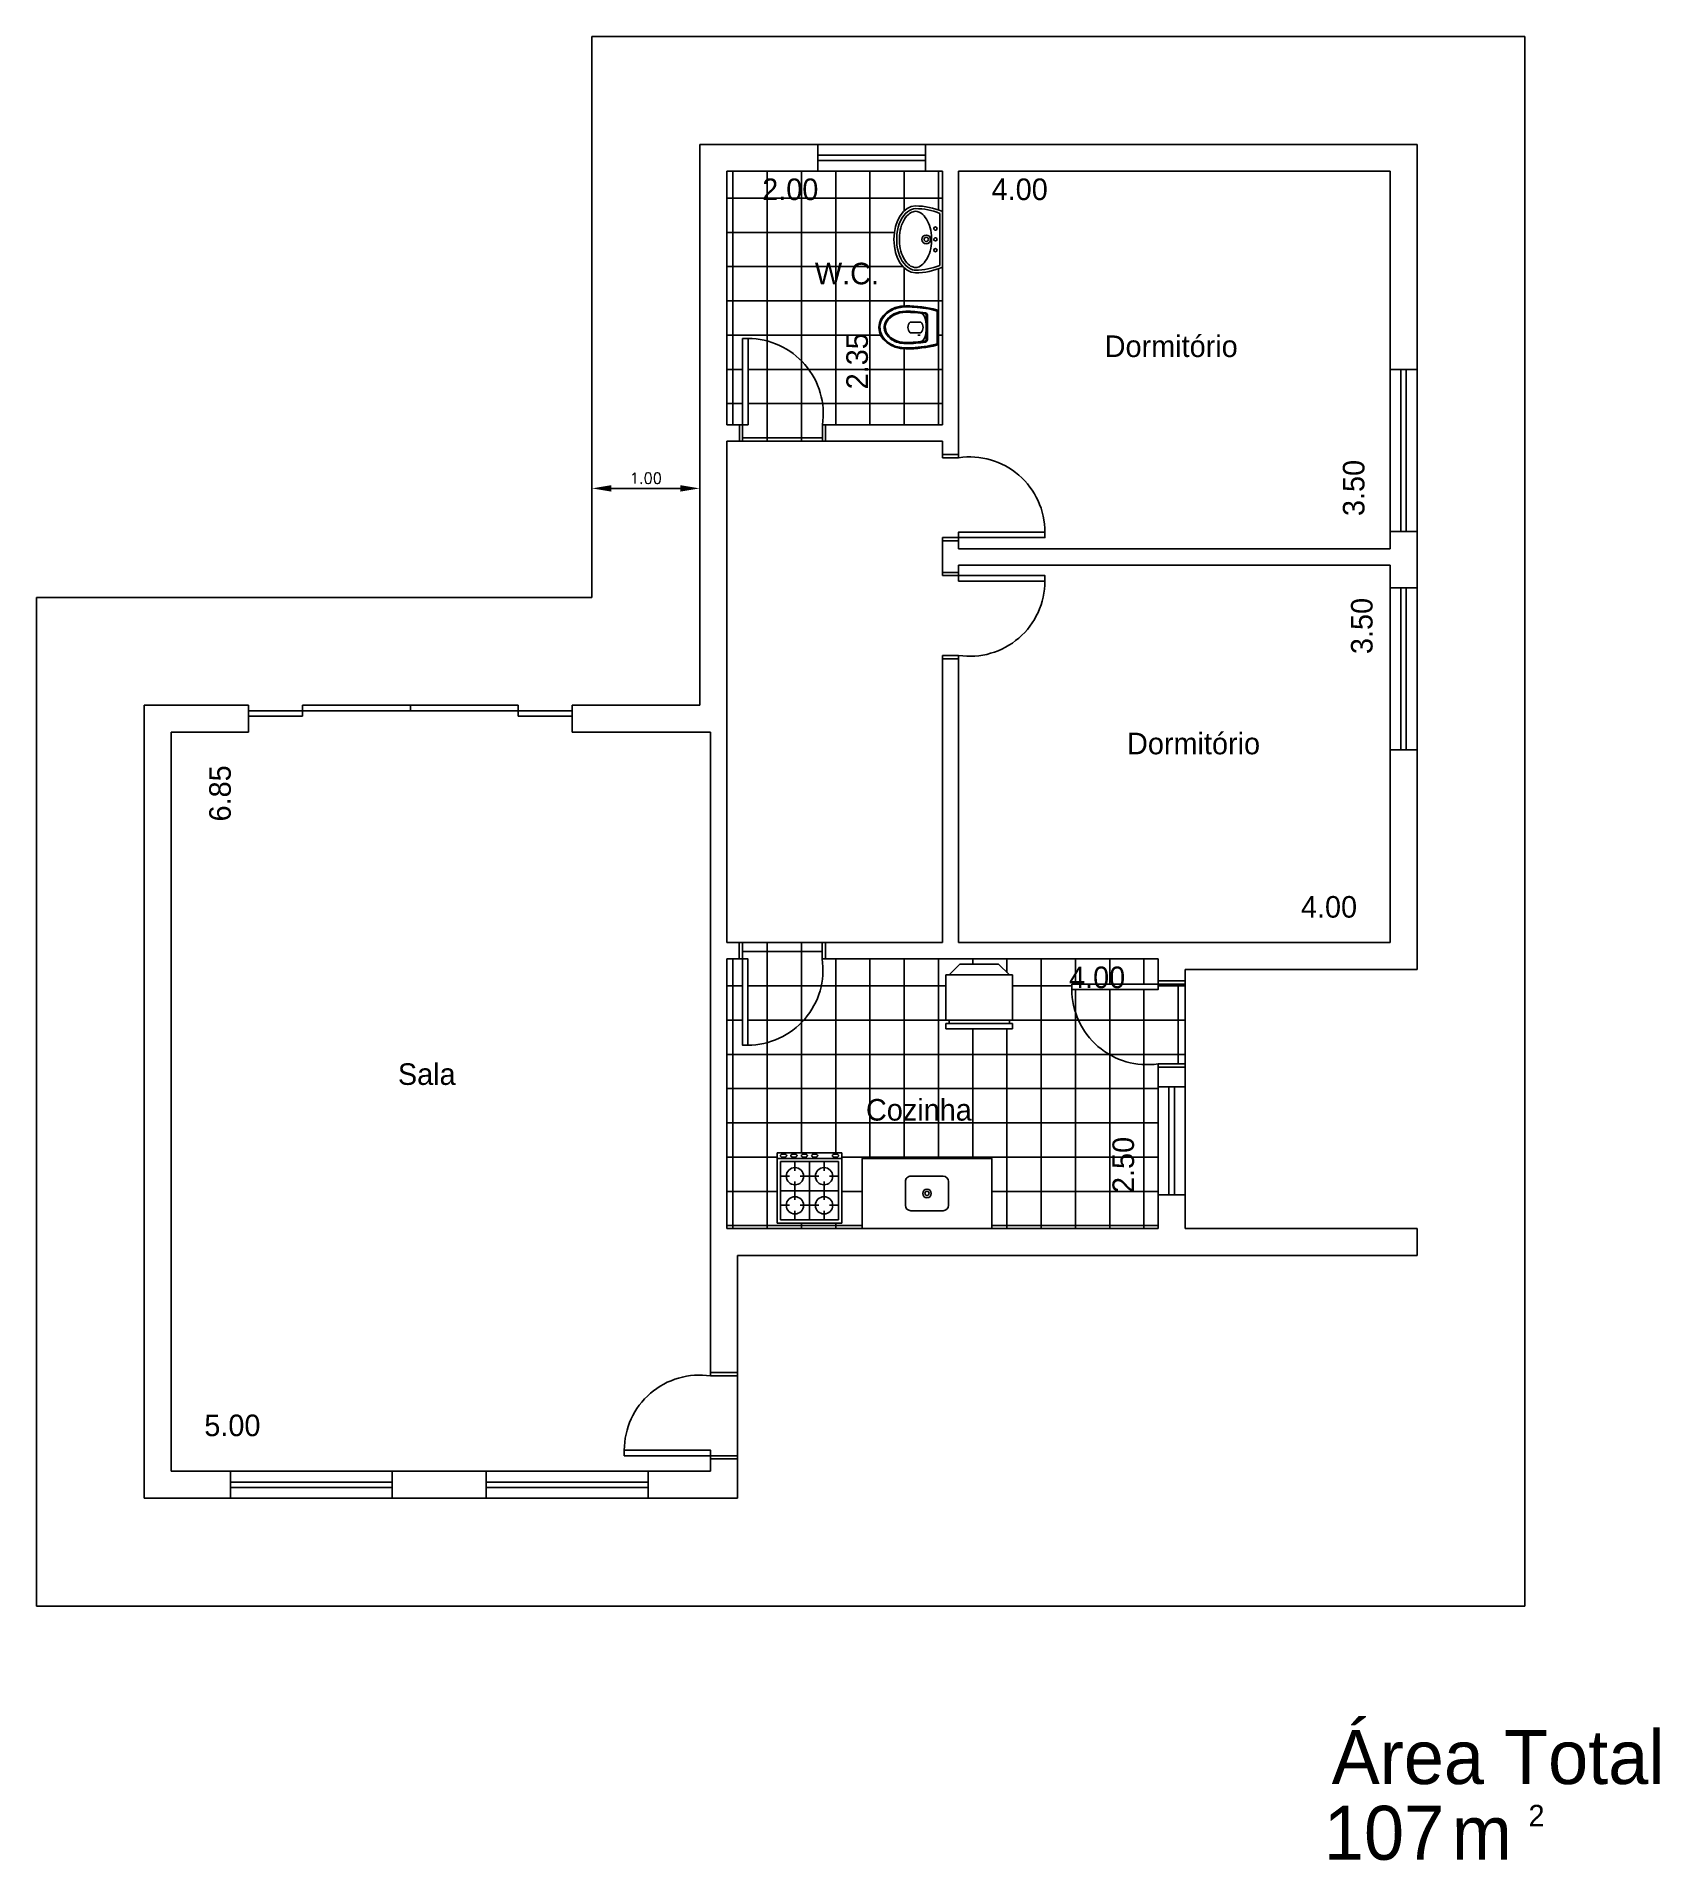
# Model space of a CAD drawing. Extents: x 0 to 15, y -2.4 to 14.6.
import ezdxf

# ---------------------------------------------------------------- set-up
doc = ezdxf.new("R2010")
doc.units = 0
doc.layers.get('0').update_dxf_attribs({"linetype": 'CONTINUOUS'})
doc.layers.get('DEFPOINTS').update_dxf_attribs({"linetype": 'CONTINUOUS'})
for name, color, linetype in [('ARQ3', 3, 'CONTINUOUS'), ('BLOCO', 7, 'CONTINUOUS'), ('BLOCOS', 7, 'CONTINUOUS'), ('HACHURA', 1, 'CONTINUOUS'), ('PAREDE', 5, 'CONTINUOUS')]:
    doc.layers.add(name, color=color, linetype=linetype)
doc.styles.add('PADRÃO', font='', dxfattribs={"height": 0.2})
doc.styles.add('SIMPLEX', font='simplex.shx', dxfattribs={"height": 0.1})
doc.styles.get('PADRÃO').set_extended_font_data('AvantGarde Bk BT')
doc.dimstyles.new('ARQ_COTAS', dxfattribs={"dimtxt": 0.1, "dimasz": 0.18, "dimexe": 0.06, "dimexo": 0.0625, "dimgap": 0.045, "dimtad": 1, "dimzin": 0, "dimdsep": 46, "dimtxsty": 'SIMPLEX', "dimcen": 0.09, "dimadec": 0, "dimazin": 0, "dimtfac": 1, "dimtmove": 2, "dimatfit": 3, "dimfxl": 1, "dimtolj": 1, "dimtzin": 0, "dimarcsym": 0})
doc.dimstyles.new('PADRÃOS', dxfattribs={"dimtxt": 0.15, "dimasz": 0.1, "dimexe": 1.25, "dimexo": 0.625, "dimgap": 0.1, "dimtad": 0, "dimjust": 1, "dimzin": 1, "dimdsep": 46, "dimtxsty": 'PADRÃO', "dimcen": 2.5, "dimse1": 1, "dimse2": 1, "dimsd1": 1, "dimsd2": 1, "dimclrt": 1, "dimadec": 0, "dimazin": 0, "dimtfac": 1, "dimtdec": 4, "dimtmove": 0, "dimatfit": 3, "dimfxl": 1, "dimtolj": 1, "dimtzin": 0, "dimarcsym": 0})
pattern_1 = [(0, (-138.004860457321, -142.2063936830558), (0, 0.3175), []), (90, (-138.004860457321, -142.2063936830558), (-0.3175, 1.944062586693024e-17), [])]

# ---------------------------------------------------------------- blocks, each defined once
blk = doc.blocks.new('J1')
at = {"layer": 'BLOCO'}
for p, q in [((0, 0.25), (0, 0)), ((1, 0.25), (0, 0.25)), ((1, 0), (1, 0.25)), ((1, 0.1500000000000057), (0, 0.1500000000000057)), ((0, 0.09999999999999432), (1, 0.09999999999999432)), ((0, 0), (1, 0))]:
    blk.add_line(p, q, dxfattribs=at)
blk = doc.blocks.new('J15')
at = {"layer": 'BLOCO'}
for p, q in [((1.5, 0.25), (0, 0.25)), ((0, 0.25), (0, 0)), ((1.5, 0), (1.5, 0.25)), ((1.5, 0.1500000000000057), (0, 0.1500000000000057)), ((0, 0.09999999999999432), (1.5, 0.09999999999999432)), ((0, 0), (1.5, 0))]:
    blk.add_line(p, q, dxfattribs=at)
blk = doc.blocks.new('P80E15')
at = {"layer": 'BLOCO', "ltscale": 0.015}
for p, q in [((0.03000000000000114, 0.1500000000000057), (0, 0.1500000000000057)), ((0, 0.1500000000000057), (0, 0)), ((0.03000000000000114, 2.842170943040401e-14), (0, 0)), ((0.03000000000000114, 0.1500000000000057), (0.03000000000000114, 0)), ((0.8000000000000114, 0.1500000000000341), (0.7700000000000102, 0.1500000000000341)), ((0.7700000000000102, 0.1500000000000057), (0.7700000000000102, 0)), ((0.8000000000000114, 2.842170943040401e-14), (0.7700000000000102, 5.684341886080801e-14)), ((0.8000000000000114, 0.1500000000000057), (0.8000000000000114, 0))]:
    blk.add_line(p, q, dxfattribs=at)
at = {"layer": 'BLOCO'}
blk.add_lwpolyline([(0.03000000000000114, 0.1500000000000057), (0.0800000000000125, 0.1500000000000057), (0.0800000000000125, 0.950000000000017), (0.03000000000000114, 0.950000000000017)], close=True, dxfattribs=at)
at = {"layer": 'BLOCO', "ltscale": 0.015}
blk.add_arc((0.0800000000000125, 0.2524375000000134), 0.6975625000000036, 351.555539587714, 90.00000000000041, dxfattribs=at)
blk = doc.blocks.new('P80D15')
at = {"layer": 'BLOCO', "ltscale": 0.015}
for p, q in [((0, 0.1500000000000057), (0, 0)), ((0, 0.1500000000000341), (0.03000000000000114, 0.1500000000000341)), ((0, 2.842170943040401e-14), (0.03000000000000114, 0)), ((0.03000000000000114, 0.1500000000000057), (0.03000000000000114, 0)), ((0.7700000000000102, 0.1500000000000057), (0.7700000000000102, 0)), ((0.7700000000000102, 0.1500000000000057), (0.8000000000000114, 0.1500000000000057)), ((0.7699999999999818, 0), (0.8000000000000114, 0)), ((0.8000000000000114, 0.1500000000000057), (0.8000000000000114, 0))]:
    blk.add_line(p, q, dxfattribs=at)
at = {"layer": 'BLOCO'}
blk.add_lwpolyline([(0.7700000000000102, 0.1500000000000057), (0.7199999999999989, 0.1500000000000057), (0.7199999999999989, 0.950000000000017), (0.7700000000000102, 0.950000000000017)], close=True, dxfattribs=at)
at = {"layer": 'BLOCO', "ltscale": 0.015}
blk.add_arc((0.7199999999999989, 0.2524375000000134), 0.6975625000000036, 89.99999999999959, 188.444460412286, dxfattribs=at)
blk = doc.blocks.new('P80D25')
at = {"layer": 'BLOCO', "ltscale": 0.015}
for p, q in [((0, 0.2499999999999716), (0, 0)), ((0, 0.25), (0.03000000000000114, 0.25)), ((0.03000000000000114, 0.2499999999999716), (0.03000000000000114, 0)), ((0.7700000000000102, 0.2499999999999716), (0.7700000000000102, -2.842170943040401e-14)), ((0.7700000000000102, 0.2499999999999716), (0.8000000000000114, 0.2499999999999716)), ((0.8000000000000114, 0.2499999999999716), (0.8000000000000114, -2.842170943040401e-14)), ((0, 0), (0.8000000000000114, -2.842170943040401e-14))]:
    blk.add_line(p, q, dxfattribs=at)
at = {"layer": 'BLOCO'}
blk.add_lwpolyline([(0.7700000000000102, 0.2499999999999716), (0.7199999999999989, 0.2499999999999716), (0.7199999999999989, 1.049999999999983), (0.7700000000000102, 1.049999999999983)], close=True, dxfattribs=at)
at = {"layer": 'BLOCO', "ltscale": 0.015}
blk.add_arc((0.7199999999999989, 0.3524374999999793), 0.6975625000000036, 89.99999999999959, 188.444460412286, dxfattribs=at)
blk = doc.blocks.new('P80E25')
at = {"layer": 'BLOCO', "ltscale": 0.015}
for p, q in [((0.03000000000000114, 0.25), (0, 0.25)), ((0, 0.25), (0, 0)), ((0.03000000000000114, 0.25), (0.03000000000000114, 0)), ((0.8000000000000114, 0.2500000000000284), (0.7700000000000102, 0.2500000000000284)), ((0.7700000000000102, 0.25), (0.7700000000000102, 2.842170943040401e-14)), ((0.8000000000000114, 0.25), (0.8000000000000114, 2.842170943040401e-14)), ((0.8000000000000114, 2.842170943040401e-14), (0, 0))]:
    blk.add_line(p, q, dxfattribs=at)
at = {"layer": 'BLOCO'}
blk.add_lwpolyline([(0.03000000000000114, 0.25), (0.0800000000000125, 0.25), (0.0800000000000125, 1.050000000000011), (0.03000000000000114, 1.050000000000011)], close=True, dxfattribs=at)
at = {"layer": 'BLOCO', "ltscale": 0.015}
blk.add_arc((0.0800000000000125, 0.3524375000000077), 0.6975625000000036, 351.555539587714, 90.00000000000041, dxfattribs=at)
blk = doc.blocks.new('COZINHA')
at = {"layer": 'HACHURA', "ltscale": 0.015, "style": 'PADRÃO'}
blk.add_text('Cozinha', height=0.2, dxfattribs=at).set_placement((-0.6582467478390299, -0.06847717339962855))
blk = doc.blocks.new('DORMI')
at = {"layer": 'HACHURA', "ltscale": 0.015, "style": 'PADRÃO'}
blk.add_text('Dormitório', height=0.2, dxfattribs=at).set_placement((-0.5164404245072092, -0.06614472024716633))
blk = doc.blocks.new('WC')
at = {"layer": 'HACHURA', "ltscale": 0.015, "style": 'PADRÃO'}
blk.add_text('W.C.', height=0.2, dxfattribs=at).set_placement((-0.137135439593294, -0.09586776615662984))
blk = doc.blocks.new('SALA')
at = {"layer": 'HACHURA', "ltscale": 0.015, "style": 'PADRÃO'}
blk.add_text('Sala', height=0.2, dxfattribs=at).set_placement((-0.2331277903099362, -0.02739059275700129))
blk = doc.blocks.new('*D10')
at = {"layer": 'DEFPOINTS', "color": 0, "linetype": 'ByBlock', "ltscale": 0.015}
for p in [(144.404860457321, 155.5063936830558), (146.404860457321, 155.5063936830558), (146.404860457321, 155.338554526296)]:
    blk.add_point(p, dxfattribs=at)
at = {"color": 1, "linetype": 'ByBlock', "ltscale": 0.015, "insert": (144.9939401276507, 155.338554526296), "char_height": 0.2, "attachment_point": 5, "style": 'PADRÃO'}
blk.add_mtext('\\A1;2.00', dxfattribs=at)
blk = doc.blocks.new('*D11')
at = {"layer": 'DEFPOINTS', "color": 0, "linetype": 'ByBlock', "ltscale": 0.015}
for p in [(145.6148011437003, 155.5063936830558), (146.404860457321, 155.5063936830558), (146.404860457321, 153.1563936830558)]:
    blk.add_point(p, dxfattribs=at)
at = {"color": 1, "linetype": 'ByBlock', "ltscale": 0.015, "insert": (145.6148011437003, 153.7456107160229), "char_height": 0.2, "attachment_point": 5, "rotation": 90, "style": 'PADRÃO'}
blk.add_mtext('\\A1;2.35', dxfattribs=at)
blk = doc.blocks.new('*D12')
at = {"layer": 'DEFPOINTS', "color": 0, "linetype": 'ByBlock', "ltscale": 0.015}
for p in [(146.554860457321, 155.5063936830558), (150.5548604573211, 155.5063936830558), (150.5548604573211, 155.338554526296)]:
    blk.add_point(p, dxfattribs=at)
at = {"color": 1, "linetype": 'ByBlock', "ltscale": 0.015, "insert": (147.1210005672111, 155.338554526296), "char_height": 0.2, "attachment_point": 5, "style": 'PADRÃO'}
blk.add_mtext('\\A1;4.00', dxfattribs=at)
blk = doc.blocks.new('*D13')
at = {"layer": 'DEFPOINTS', "color": 0, "linetype": 'ByBlock', "ltscale": 0.015}
for p in [(150.2187862968301, 155.5063936830558), (150.554860457321, 155.5063936830558), (150.554860457321, 152.0063936830558)]:
    blk.add_point(p, dxfattribs=at)
at = {"color": 1, "linetype": 'ByBlock', "ltscale": 0.015, "insert": (150.2187862968301, 152.5710914852536), "char_height": 0.2, "attachment_point": 5, "rotation": 90, "style": 'PADRÃO'}
blk.add_mtext('\\A1;3.50', dxfattribs=at)
blk = doc.blocks.new('*D14')
at = {"layer": 'DEFPOINTS', "color": 0, "linetype": 'ByBlock', "ltscale": 0.015}
for p in [(146.554860457321, 148.6866048960356), (146.554860457321, 148.3563936830558), (150.554860457321, 148.3563936830558)]:
    blk.add_point(p, dxfattribs=at)
at = {"color": 1, "linetype": 'ByBlock', "ltscale": 0.015, "insert": (149.9887203474309, 148.6866048960356), "char_height": 0.2, "attachment_point": 5, "style": 'PADRÃO'}
blk.add_mtext('\\A1;4.00', dxfattribs=at)
blk = doc.blocks.new('*D15')
at = {"layer": 'DEFPOINTS', "color": 0, "linetype": 'ByBlock', "ltscale": 0.015}
for p in [(150.554860457321, 151.8563936830558), (150.2940144226884, 148.3563936830558), (150.554860457321, 148.3563936830558)]:
    blk.add_point(p, dxfattribs=at)
at = {"color": 1, "linetype": 'ByBlock', "ltscale": 0.015, "insert": (150.2940144226884, 151.291695880858), "char_height": 0.2, "attachment_point": 5, "rotation": 90, "style": 'PADRÃO'}
blk.add_mtext('\\A1;3.50', dxfattribs=at)
blk = doc.blocks.new('*D16')
at = {"layer": 'DEFPOINTS', "color": 0, "linetype": 'ByBlock', "ltscale": 0.015}
for p in [(144.404860457321, 148.2063936830558), (148.404860457321, 148.2063936830558), (144.404860457321, 148.0331100242055)]:
    blk.add_point(p, dxfattribs=at)
at = {"color": 1, "linetype": 'ByBlock', "ltscale": 0.015, "insert": (147.8387203474309, 148.0331100242055), "char_height": 0.2, "attachment_point": 5, "style": 'PADRÃO'}
blk.add_mtext('\\A1;4.00', dxfattribs=at)
blk = doc.blocks.new('*D17')
at = {"layer": 'DEFPOINTS', "color": 0, "linetype": 'ByBlock', "ltscale": 0.015}
for p in [(148.0822970076729, 148.2063936830558), (148.404860457321, 148.2063936830558), (148.404860457321, 145.7063936830558)]:
    blk.add_point(p, dxfattribs=at)
at = {"color": 1, "linetype": 'ByBlock', "ltscale": 0.015, "insert": (148.0822970076729, 146.2954733533855), "char_height": 0.2, "attachment_point": 5, "rotation": 90, "style": 'PADRÃO'}
blk.add_mtext('\\A1;2.50', dxfattribs=at)
blk = doc.blocks.new('*D18')
at = {"layer": 'DEFPOINTS', "color": 0, "linetype": 'ByBlock', "ltscale": 0.015}
for p in [(144.254860457321, 143.8799500261713), (139.254860457321, 143.4563936830558), (144.254860457321, 143.4563936830558)]:
    blk.add_point(p, dxfattribs=at)
at = {"color": 1, "linetype": 'ByBlock', "ltscale": 0.015, "insert": (139.8212752924858, 143.8799500261713), "char_height": 0.2, "attachment_point": 5, "style": 'PADRÃO'}
blk.add_mtext('\\A1;5.00', dxfattribs=at)
blk = doc.blocks.new('*D19')
at = {"layer": 'DEFPOINTS', "color": 0, "linetype": 'ByBlock', "ltscale": 0.015}
for p in [(139.254860457321, 150.3063936830558), (139.254860457321, 143.4563936830558), (139.7078859315568, 143.4563936830558)]:
    blk.add_point(p, dxfattribs=at)
at = {"color": 1, "linetype": 'ByBlock', "ltscale": 0.015, "insert": (139.7078859315568, 149.7398414852536), "char_height": 0.2, "attachment_point": 5, "rotation": 90, "style": 'PADRÃO'}
blk.add_mtext('\\A1;6.85', dxfattribs=at)
blk = doc.blocks.new('VASOSAN')
at = {"layer": 'BLOCOS'}
for p, q in [((-0.04999870165021036, 0.1999637913173729), (-0.04999870165021036, 0.300036208682684)), ((0.05000129834978395, 0.2000000000000171), (0.05000129834978395, 0.3000000000000398)), ((-0.1449592708755176, 0.04000000000002046), (0.1449618675667352, 0.04000000000002046)), ((-0.144958964094414, 0.05000000000001137), (0.144958964094414, 0.05000000000001137)), ((-0.1156907586723577, 0.1400000000000148), (0.1156608751354042, 0.1400000000000148)), ((-0.1156899891503542, 0.1500000000000057), (0.1156563640565906, 0.1500000000000057))]:
    blk.add_line(p, q, dxfattribs=at)
for centre, radius, start, end in [((-1.681254687468936e-05, 0.2500000000000284), 0.07072348561596478, 44.98962509969003, 134.9688828081831), ((-1.681254687468936e-05, 0.2500000000000284), 0.07072348561596478, 225.0311171918169, 315.01037490031), ((-0.1449592708755176, 0.06000000000784667), 0.02, 195.5363314444965, 269.9999999879495), ((-0.1449589640944282, 0.0600000000000307), 0.01, 195.5346797106506, 270), ((-0.1156907586724003, 0.1599999999999966), 0.02, 189.3867869031125, 270.0000000001221), ((-0.1156899891503826, 0.1599999999999113), 0.01, 189.3843767903272, 270.0000000002443), ((0.1156563640566048, 0.1599999999999397), 0.01, 269.9999999999185, 350.5758748885445), ((0.1156608751354185, 0.1600000000000534), 0.02, 269.9999999999593, 350.5771305827586), ((0.1449589640941156, 0.06000000000059913), 0.01, 270.0000000017912, 344.483103753554), ((0.1449618675666784, 0.06000000000008754), 0.02, 270.0000000001221, 344.463668535786)]:
    blk.add_arc(centre, radius, start, end, dxfattribs=at)
for centre, major_axis, ratio, start_param, end_param in [((1.298349786793551e-06, 0.3400000000000034), (0, 0.25), 0.8000000000000114, 4.71238898038469, 7.853981633974483), ((1.298349786793551e-06, 0.3400000000000034), (0, 0.5), 0.4000000000000057, 1.570796326794897, 2.178171401941273), ((1.298349786793551e-06, 0.3400000000000034), (0, 0.5), 0.4000000000000057, 4.10501390519934, 4.71238898038469), ((3.162615456631102e-06, 0.2000000000000171), (-0.1315416254084454, 0), 0.380107846735427, 0, 3.141592653589793)]:
    blk.add_ellipse(centre, major_axis=major_axis, ratio=ratio, start_param=start_param, end_param=end_param, dxfattribs=at)
for points, knots in [([(0.1900012983497845, 0.3400000000000034), (0.1900012983497845, 0.3848761319792686), (0.1797393390216371, 0.4296688513161939), (0.1275724019719462, 0.5345347987748141), (0.06728061332151469, 0.5774883381547511), (-0.05557463358574921, 0.5822833263597715), (-0.1176873313140447, 0.5442092108278018), (-0.1772271428546759, 0.4396819034496957), (-0.1899987016502109, 0.3899119131999385), (-0.1899987016502109, 0.3400000000000034)], [4.71238898038469, 4.71238898038469, 4.71238898038469, 4.71238898038469, 5.268704666077937, 5.268704666077937, 6.251971787216637, 6.251971787216637, 7.235238908355337, 7.235238908355337, 7.853981633974483, 7.853981633974483, 7.853981633974483, 7.853981633974483]), ([(0.1500012983497925, 0.3400000000000034), (0.1500012983497925, 0.3788440209133057), (0.1410350669412708, 0.4175642631073231), (0.09785548235792874, 0.5046356523495774), (0.05186252916044509, 0.5365242863162791), (-0.035906470330346, 0.5428969122828846), (-0.08268716521656927, 0.5186239494114204), (-0.136675398657502, 0.4336095243094746), (-0.1499987016502189, 0.3869668551708401), (-0.1499987016502189, 0.3400000000000034)], [4.71238898038469, 4.71238898038469, 4.71238898038469, 4.71238898038469, 5.267303564860582, 5.267303564860582, 6.225165062483076, 6.225165062483076, 7.18302656010557, 7.18302656010557, 7.853981633974483, 7.853981633974483, 7.853981633974483, 7.853981633974483]), ([(0.1400012983497874, 0.3400000000000034), (0.1400012983497874, 0.3772837390730786), (0.1313244408788421, 0.4146147677288923), (0.08614040026922964, 0.5057958350239744), (0.03502463044166859, 0.5349710805647021), (-0.04931088296146413, 0.5246485128546965), (-0.08846614740087944, 0.4978919085569657), (-0.1301770436703151, 0.4186244413023701), (-0.139998701650228, 0.3793231752999873), (-0.139998701650228, 0.3400000000000034)], [4.71238898038469, 4.71238898038469, 4.71238898038469, 4.71238898038469, 5.266984672173268, 5.266984672173268, 6.376176055750425, 6.376176055750425, 7.268653195712185, 7.268653195712185, 7.853981633974483, 7.853981633974483, 7.853981633974483, 7.853981633974483]), ([(-0.1899987016502109, 0.3400000000000034), (-0.1899987016502109, 0.2628456380244302), (-0.1826597402104682, 0.1857481592563204), (-0.1646350625580055, 0.0962993025843275), (-0.1598779088782436, 0.07633152029333701), (-0.1545936493339752, 0.05732178411361133)], [1.570796326794897, 1.570796326794897, 1.570796326794897, 1.570796326794897, 2.037455774227855, 2.037455774227855, 2.178171373096618, 2.178171373096618, 2.178171373096618, 2.178171373096618]), ([(0.1255213970934932, 0.158362586435743), (0.1304959230626253, 0.1883329397418549), (0.1342856674288981, 0.2197754344096836), (0.1388984311594896, 0.280892952358073), (0.1400012983497874, 0.3104504303007616), (0.1400012983497874, 0.3400000000000034)], [4.319424209334854, 4.319424209334854, 4.319424209334854, 4.319424209334854, 4.526146784234752, 4.526146784234752, 4.71238898038469, 4.71238898038469, 4.71238898038469, 4.71238898038469]), ([(0.1353910129756457, 0.1567256052765629), (0.1406375926198677, 0.1883393074453181), (0.1445703338030171, 0.2215366219332111), (0.1489940345178695, 0.2833246268364178), (0.1500012983497925, 0.3116621455754114), (0.1500012983497925, 0.3400000000000034)], [4.319414935773391, 4.319414935773391, 4.319414935773391, 4.319414935773391, 4.53527739023095, 4.53527739023095, 4.71238898038469, 4.71238898038469, 4.71238898038469, 4.71238898038469]), ([(0.1545944801337669, 0.0573247746568768), (0.1714080019636555, 0.1178830224408784), (0.1827947395838834, 0.188231392050767), (0.1891612343353728, 0.2873542333339003), (0.1900012983497845, 0.3136769834079587), (0.1900012983497845, 0.3400000000000034)], [4.105016649121983, 4.105016649121983, 4.105016649121983, 4.105016649121983, 4.553177186481221, 4.553177186481221, 4.71238898038469, 4.71238898038469, 4.71238898038469, 4.71238898038469])]:
    blk.add_open_spline(points, degree=3, knots=knots, dxfattribs=at)
for points in [[(-0.1499987016502189, 0.3400000000000034), (-0.1499987016502189, 0.2771333061211863), (-0.1449377691834997, 0.2142947379843179), (-0.1354229546785177, 0.1567380311504962)], [(-0.1399987016502138, 0.3400000000000034), (-0.1399987016502138, 0.2776703725988909), (-0.1349701841103865, 0.2153313553609451), (-0.1255561557510418, 0.1583694305881238)]]:
    blk.add_open_spline(points, degree=3, dxfattribs=at)
blk = doc.blocks.new('LAVAT')
at = {"layer": 'BLOCOS'}
for p, q in [((-0.2573623180961135, 0), (0.2573623180960993, 0)), ((-0.2410322495695425, 0.02500000000000568), (0.2410322495695283, 0.02500000000000568))]:
    blk.add_line(p, q, dxfattribs=at)
for centre, radius in [((-2.842170943040401e-14, 0.1500000000000057), 0.04), ((-2.842170943040401e-14, 0.1500000000000057), 0.02), ((-0.09999999999999432, 0.06499999999999773), 0.015), ((0, 0.06499999999999773), 0.015), ((0.09999999999999432, 0.06499999999999773), 0.015)]:
    blk.add_circle(centre, radius, dxfattribs=at)
for centre, radius, start, end in [((0.3099999999999739, 0.25), 0.6200000000000045, 180, 203.779994731564), ((0.3099999999999739, 0.25), 0.5951987399818819, 180.0000000000055, 202.2113997706397), ((-0.3099999999999739, 0.25), 0.5951987399818819, 337.7886002293573, 359.9999999999946), ((-0.3099999999999739, 0.25), 0.6200000000000045, 336.2200052684331, 7.016477563892661e-15)]:
    blk.add_arc(centre, radius, start, end, dxfattribs=at)
blk.add_ellipse((-2.842170943040401e-14, 0.25), major_axis=(0.3100000000000023, 0), ratio=0.645161290322576, start_param=0, end_param=3.141592653589793, dxfattribs=at)
for points, knots in [([(0.2849999999999824, 0.2500000000000284), (0.2849999999999682, 0.300317964642403), (0.2452497040517159, 0.3541887687748044), (0.1008916727811169, 0.4227595909021034), (3.167234224576987e-05, 0.4339558931305021), (-0.1743068501371283, 0.3989778962069579), (-0.2442601782461509, 0.3532994974840165), (-0.2803506487652356, 0.2860131679577762), (-0.2851229441039038, 0.2679846562883483), (-0.285198739981908, 0.2499999999999716)], [0, 0, 0, 0, 0.9361481793933827, 0.9361481793933827, 1.872296358786765, 1.872296358786765, 2.808444538180148, 2.808444538180148, 3.13938546545754, 3.13938546545754, 3.13938546545754, 3.13938546545754]), ([(0.2599999999999625, 0.2500000000000284), (0.2599999999999625, 0.2784978981889878), (0.242078010852012, 0.3126567214920613), (0.1643569005752425, 0.3704649949829673), (0.1030052039381815, 0.3920693254798095), (-0.02877373062847255, 0.4037223597623836), (-0.0976825814684048, 0.3936467971219031), (-0.2034406750199054, 0.3477822861136133), (-0.2396263539294523, 0.3143366745038918), (-0.2661732608932681, 0.2526194074667387), (-0.2627272874450739, 0.2240541362115209), (-0.2158391141528142, 0.162032776211305), (-0.168127663237712, 0.1314918993692231), (-0.04805875393354597, 0.09792981637818343), (0.02266607553652022, 0.095757041570522), (0.1477154277714732, 0.1225128520000851), (0.2007272141554637, 0.1503951910720218), (0.2508407150234859, 0.2045307616155014), (0.2599999999999767, 0.2286312563089723), (0.2599999999999625, 0.2500000000000284)], [0, 0, 0, 0, 0.718091798041799, 0.718091798041799, 1.436183596083598, 1.436183596083598, 2.154275394125397, 2.154275394125397, 2.872367192167196, 2.872367192167196, 3.590458990208995, 3.590458990208995, 4.308550788250794, 4.308550788250794, 5.026642586292593, 5.026642586292593, 5.744734384334392, 5.744734384334392, 6.283185307179586, 6.283185307179586, 6.283185307179586, 6.283185307179586])]:
    blk.add_open_spline(points, degree=3, knots=knots, dxfattribs=at)
blk = doc.blocks.new('FOGÃO4B')
at = {"layer": 'BLOCOS'}
for p, q in [((-0.2999999999999972, 0.700000000000017), (0.2999999999999972, 0.700000000000017)), ((-0.2999999999999972, 0.05000000000001137), (-0.2999999999999829, 0.700000000000017)), ((0.2999999999999972, 0.700000000000017), (0.2999999999999972, 0.05000000000001137)), ((-0.2999999999999972, 0.6500000000000057), (0.2999999999999972, 0.6500000000000057)), ((-0.2700000000000244, 0.620000000000033), (0.2700000000000102, 0.620000000000033)), ((-0.2699999999999818, 0.0800000000000125), (-0.2700000000000244, 0.620000000000033)), ((-0.1350000000000051, 0.5350000000000534), (-0.1350000000000193, 0.620000000000033)), ((2.842170943040401e-14, 0.0800000000000125), (-1.4210854715202e-14, 0.620000000000033)), ((0.1350000000000051, 0.5350000000000534), (0.1349999999999909, 0.620000000000033)), ((0.2700000000000102, 0.620000000000033), (0.269999999999996, 0.07999999999995566)), ((-0.2700000000000244, 0.4850000000000421), (-0.1850000000000023, 0.4850000000000421)), ((-0.2700000000000244, 0.3500000000000512), (0.2700000000000102, 0.3500000000000512)), ((-0.1349999999999909, 0.2650000000000716), (-0.1350000000000051, 0.4350000000000307)), ((-0.08500000000000796, 0.4850000000000421), (0.08500000000000796, 0.4850000000000421)), ((0.1350000000000051, 0.2650000000000716), (0.1350000000000051, 0.4350000000000307)), ((0.1850000000000023, 0.4850000000000421), (0.2700000000000102, 0.4850000000000421)), ((-0.2700000000000244, 0.2150000000000603), (-0.1850000000000023, 0.2150000000000603)), ((-0.08500000000000796, 0.2150000000000603), (0.08500000000000796, 0.2150000000000603)), ((0.1850000000000023, 0.2150000000000603), (0.2700000000000102, 0.2150000000000603)), ((0.2999999999999972, 0.05000000000001137), (-0.2999999999999972, 0.05000000000001137)), ((0.269999999999996, 0.07999999999995566), (-0.2699999999999818, 0.0800000000000125)), ((-0.1349999999999767, 0.0800000000000125), (-0.1349999999999767, 0.1650000000000489)), ((0.1350000000000335, 0.0800000000000125), (0.1350000000000193, 0.1650000000000489))]:
    blk.add_line(p, q, dxfattribs=at)
for centre in [(-0.1350000000000051, 0.4850000000000421), (0.1350000000000051, 0.4850000000000421), (-0.1350000000000051, 0.2150000000000603), (0.1350000000000051, 0.2150000000000603)]:
    blk.add_circle(centre, 0.08, dxfattribs=at)
for centre in [(-0.2399999999999949, 0.6750000000000114), (-0.1439999999999912, 0.6750000000000114), (-0.04800000000000182, 0.6750000000000114), (0.04800000000000182, 0.6750000000000114), (0.2400000000000091, 0.6750000000000114)]:
    blk.add_ellipse(centre, major_axis=(-0.03000000000000114, 0), ratio=0.499999999999981, dxfattribs=at)
blk = doc.blocks.new('PIA')
at = {"layer": 'BLOCOS'}
blk.add_lwpolyline([(-0.6000000000000085, 0), (0.5999999999999943, 0), (0.5999999999999943, 0.6500000000000057), (-0.6000000000000085, 0.6500000000000057)], close=True, dxfattribs=at)
blk.add_lwpolyline([(-0.1500000000000199, 0.1649999999999352), (0.1500000000000057, 0.1649999999999636, 0.414213562373095), (0.2000000000000028, 0.214999999999975), (0.2000000000000028, 0.4349999999999454, 0.414213562373095), (0.1500000000000057, 0.4849999999999568), (-0.1500000000000057, 0.4849999999999852, 0.4142135623731188), (-0.2000000000000028, 0.4349999999999739), (-0.2000000000000171, 0.2149999999999466, 0.4142135623730711)], format="xyb", close=True, dxfattribs=at)
for radius in [0.04, 0.02]:
    blk.add_circle((0, 0.3249999999999886), radius, dxfattribs=at)
blk = doc.blocks.new('GELAD')
at = {"layer": 'BLOCOS'}
for p, q in [((0.3100000000000023, 0.6499999999999773), (-0.3100000000000023, 0.6499999999999773)), ((-0.3100000000000023, 0.6499999999999773), (-0.3100000000000023, 0.5999999999999659)), ((0.3100000000000023, 0.5999999999999659), (-0.3100000000000023, 0.5999999999999659)), ((0.3100000000000023, 0.5699999999999648), (-0.3100000000000023, 0.5699999999999648)), ((-0.3100000000000023, 0.5699999999999648), (-0.3100000000000023, 0.1499999999999773)), ((-0.2800000000000011, 0.5999999999999659), (-0.2799999999999869, 0.5699999999999932)), ((0.2800000000000153, 0.5699999999999932), (0.2800000000000011, 0.5999999999999659)), ((0.3100000000000165, 0.5999999999999659), (0.3100000000000023, 0.6499999999999773)), ((0.3100000000000023, 0.1499999999999773), (0.3100000000000165, 0.5699999999999648)), ((-0.3100000000000023, 0.1499999999999773), (0.3100000000000023, 0.1499999999999773)), ((-0.1800000000000068, 0.05000000000001137), (-0.2800000000000011, 0.1500000000000057)), ((-0.1800000000000068, 0.05000000000001137), (0.1800000000000068, 0.04999999999998295)), ((0.1800000000000068, 0.04999999999998295), (0.2800000000000011, 0.1499999999999773))]:
    blk.add_line(p, q, dxfattribs=at)
blk = doc.blocks.new('AREA')
at = {"layer": 'HACHURA', "ltscale": 0.1, "style": 'PADRÃO'}
for s, p in [('Área Total', (-2.498118662321986, 0.432649720527877)), ('m', (-1.383981738905476, -0.2692598737472736))]:
    blk.add_text(s, height=0.5, dxfattribs=at).set_placement(p)
at = {"layer": 'HACHURA', "ltscale": 0.015, "style": 'PADRÃO'}
blk.add_text('2', height=0.2, dxfattribs=at).set_placement((-0.6730096243244077, 0.03971876221811499))
blk.add_attdef('100', (-2.57025748884891, -0.2692836984217877), '', height=0.5, dxfattribs=at)
blk = doc.blocks.new('*D27')
at = {"color": 0, "linetype": 'ByBlock', "ltscale": 0.015}
for p, q in [((5.330000000000005, 10.36078163191183), (5.970000000000006, 10.36078163191183)), ((6.150000000000006, 8.412499999999994), (6.150000000000006, 10.42078163191183))]:
    blk.add_line(p, q, dxfattribs=at)
for points in [[(5.330000000000005, 10.39078163191183), (5.330000000000005, 10.33078163191183), (5.150000000000006, 10.36078163191183)], [(5.970000000000006, 10.39078163191183), (5.970000000000006, 10.33078163191183), (6.150000000000006, 10.36078163191183)]]:
    blk.add_solid(points, dxfattribs=at)
at = {"layer": 'DEFPOINTS', "color": 0, "linetype": 'ByBlock', "ltscale": 0.015}
for p in [(6.150000000000006, 10.36078163191183), (5.150000000000006, 9.349999999999994), (6.150000000000006, 8.349999999999994)]:
    blk.add_point(p, dxfattribs=at)
at = {"color": 0, "linetype": 'ByBlock', "ltscale": 0.015, "insert": (5.650000000000006, 10.45578163191183), "char_height": 0.1, "attachment_point": 5, "style": 'SIMPLEX'}
blk.add_mtext('\\A1;1.00', dxfattribs=at)

msp = doc.modelspace()

# ---------------------------------------------------------------- hatches: boundary and pattern name
at = {"layer": 'HACHURA', "ltscale": 0.015}
h = msp.add_hatch(dxfattribs=at)
h.set_pattern_fill('NET', color=256, scale=0.1, style=0)
h.set_pattern_definition(pattern_1)
h.paths.add_polyline_path([(6.597092096398541, 11.75), (6.59709209639854, 10.94999999999999), (6.547092096398529, 10.94999999999999), (6.54709209639853, 10.79999999999998), (7.287092096398537, 10.79999999999998), (7.287092096398538, 10.94999999999996, 0.4580704259902408)])
edge = h.paths.add_edge_path()
edge.add_line((7.287092096398547, 10.95000000000002), (7.31709209639854, 10.95000000000002))
edge.add_line((7.31709209639854, 10.95000000000002), (8.400000000000006, 10.94999999999999))
edge.add_line((8.400000000000006, 10.94999999999999), (8.400000000000006, 12.41177303628371))
edge.add_arc((8.150000000000006, 12.97913535438389), 0.6200000000000047, 270, 293.7799947314119, ccw=False)
edge.add_ellipse((8.150000000000006, 12.66913535438388), major_axis=(1.898139848424699e-17, 0.3100000000000023), ratio=0.645161290322576, start_angle=0, end_angle=180, ccw=False)
edge.add_arc((8.150000000000006, 12.35913535438394), 0.6200000000000049, 66.22000526858812, 89.99999999996089, ccw=False)
edge.add_line((8.400000000000006, 12.92649767248411), (8.400000000000006, 13.29999999999998))
edge.add_line((8.400000000000006, 13.29999999999998), (8.243583162810182, 13.29999999999998))
edge.add_line((8.243583162810182, 13.29999999999998), (7.243583162810182, 13.29999999999998))
edge.add_line((7.243583162810182, 13.29999999999998), (6.400000000000006, 13.29999999999998))
edge.add_line((6.400000000000006, 13.29999999999998), (6.400000000000007, 10.94999999999999))
edge.add_line((6.400000000000007, 10.94999999999999), (6.517092096398528, 10.94999999999999))
edge.add_line((6.517092096398528, 10.94999999999999), (6.547092096398529, 10.94999999999999))
edge.add_line((6.547092096398529, 10.94999999999999), (6.547092096398528, 11.75))
edge.add_line((6.547092096398528, 11.75), (6.597092096398541, 11.75))
edge.add_arc((6.597092096398541, 11.0524375), 0.6975625000000034, -8.444460412283604, 90, ccw=False)
edge = h.paths.add_edge_path(flags=16)
edge.add_ellipse((8.060000000000002, 11.85318119795585), major_axis=(-0.25, 1.530757942277972e-17), ratio=0.8000000000000114, start_angle=270, end_angle=450, ccw=False)
edge.add_ellipse((8.060000000000002, 11.85318119795585), major_axis=(-0.5, 3.061515884555943e-17), ratio=0.4000000000000057, start_angle=235.1999716104384, end_angle=270, ccw=False)
edge.add_arc((8.339999999999986, 11.99814176717273), 0.01999999999999947, 4.0813574742060155e-11, 78.17726239654752, ccw=False)
edge.add_line((8.359999999999985, 11.99814176717274), (8.359999999999985, 11.70822062873054))
edge.add_arc((8.339999999999986, 11.70822062873272), 0.01999999999999964, 281.8227371119004, 359.99999999376104, ccw=False)
edge.add_ellipse((8.060000000000002, 11.85318119795585), major_axis=(-0.5, 3.061515884555943e-17), ratio=0.4000000000000057, start_angle=90, end_angle=124.80002838732861, ccw=False)
h.paths.add_polyline_path([(7.161240986922712, 12.19652088118731), (7.873740986922712, 12.19652088118731), (7.873740986922712, 12.50847143063786), (7.161240986922712, 12.50847143063786)], flags=24)
h.paths.add_polyline_path([(6.650000000000016, 13.28628172236105), (7.328159340659357, 13.28628172236105), (7.328159340659357, 12.97803996411929), (6.650000000000016, 12.97803996411929)], flags=24)
h.paths.add_polyline_path([(7.455819807258453, 11.20000000000003), (7.455819807258453, 11.87843406593409), (7.764061565500211, 11.87843406593409), (7.764061565500211, 11.20000000000003)], flags=24)
h = msp.add_hatch(dxfattribs=at)
h.set_pattern_fill('NET', color=256, scale=0.1, style=0)
h.set_pattern_definition(pattern_1)
h.paths.add_polyline_path([(10.40000000000007, 5.026379928520299), (10.65000000000001, 5.0263799285203), (10.65000000000003, 5.766379928520309), (10.40000000000003, 5.766379928520307), (10.40000000000003, 5.716379928520298), (9.600000000000023, 5.716379928520297, 0.4580704259902408)])
h.paths.add_polyline_path([(6.594716012446549, 5.199999999999986, 0.4580704259902412), (7.284716012446575, 6.000000000000006), (7.28471601244658, 6.150000000000006), (6.544716012446571, 6.150000000000007), (6.544716012446567, 5.999999999999999), (6.594716012446578, 5.999999999999996)])
h.paths.add_polyline_path([(6.594716012446549, 5.199999999999986), (6.544716012446537, 5.199999999999987), (6.544716012446566, 5.999999999999998), (6.514716012446565, 6), (6.400000000000034, 5.999999999999972), (6.400000000000034, 3.5), (7.656563787659834, 3.5), (7.656563787659835, 4.150000000000005), (8.856563787659837, 4.150000000000006), (8.856563787659837, 3.5), (10.40000000000001, 3.5), (10.40000000000001, 3.812578434182797), (10.40000000000001, 4.812578434182797), (10.40000000000001, 4.996379928520298), (10.40000000000001, 5.02637992852029, -0.4580704259902142), (9.600000000000023, 5.716379928520297), (9.600000000000023, 5.766379928520307), (10.40000000000003, 5.766379928520308), (10.40000000000003, 5.796379928520309), (10.40000000000001, 6), (7.314716012446581, 6), (7.284716012446584, 5.999999999999944, -0.4580704259902137)])
h.paths.add_polyline_path([(8.430715576980617, 5.350000000000023), (8.430715576980605, 5.400000000000034), (8.460715576980618, 5.400000000000034), (8.460715576980602, 5.430000000000035), (8.430715576980605, 5.430000000000035), (8.430715576980619, 5.850000000000023), (8.460715576980618, 5.850000000000023), (8.560715576980613, 5.950000000000017), (8.920715576980626, 5.94999999999999), (9.020715576980592, 5.850000000000022), (9.050715576980622, 5.850000000000022), (9.050715576980622, 5.430000000000036), (9.020715576980605, 5.430000000000035), (9.02071557698062, 5.400000000000034), (9.050715576980622, 5.400000000000033), (9.050715576980622, 5.350000000000024)], flags=16)
h.paths.add_polyline_path([(7.46722097939805, 4.200000000000019), (7.46722097939805, 3.550000000000011), (6.867220979398055, 3.550000000000011), (6.867220979398071, 4.200000000000017)], flags=16)
h.paths.add_polyline_path([(7.647102957980952, 4.444085827233242), (8.76523482611282, 4.444085827233242), (8.76523482611282, 4.75644846459588), (7.647102957980952, 4.75644846459588)], flags=24)
h.paths.add_polyline_path([(9.517719780219782, 5.980837220270556), (10.15, 5.980837220270556), (10.15, 5.672595462028798), (9.517719780219782, 5.672595462028798)], flags=24)
h.paths.add_polyline_path([(9.923315671230997, 3.750000000000011), (9.923315671230997, 4.428159340659352), (10.23155742947275, 4.428159340659352), (10.23155742947275, 3.750000000000011)], flags=24)

# ---------------------------------------------------------------- linework, layer by layer
at = {"layer": 'ARQ3', "ltscale": 0.015}
for p, q in [((5.150000000000006, 9.349999999999994), (5.150000000000034, 14.55000000000004)), ((5.150000000000034, 14.55000000000004), (13.80000000000001, 14.55000000000001)), ((13.80000000000001, 0), (13.80000000000001, 14.55000000000001)), ((0, 9.349999999999994), (0, 0)), ((5.150000000000006, 9.349999999999994), (0, 9.349999999999994)), ((0, 0), (13.80000000000001, 0))]:
    msp.add_line(p, q, dxfattribs=at)
at = {"layer": 'BLOCO', "ltscale": 0.015}
for p, q in [((1.967002887461376, 8.299999999999983), (4.967002887461376, 8.299999999999983)), ((2.467002887461376, 8.350000000000023), (4.467002887461376, 8.349999999999994)), ((2.467002887461376, 8.249999999999972), (2.467002887461376, 8.349999999999994)), ((3.467002887461376, 8.299999999999983), (3.467002887461376, 8.349999999999994)), ((4.467002887461376, 8.249999999999972), (4.467002887461376, 8.349999999999994)), ((1.967002887461376, 8.249999999999972), (2.467002887461376, 8.249999999999943)), ((4.467002887461376, 8.249999999999943), (4.967002887461376, 8.249999999999972))]:
    msp.add_line(p, q, dxfattribs=at)
at = {"layer": 'HACHURA', "ltscale": 0.015}
for p, q in [((6.547092096398529, 10.79999999999998), (7.287092096398538, 10.79999999999998)), ((7.314716012446581, 6.150000000000006), (6.5447160124466, 6.150000000000006))]:
    msp.add_line(p, q, dxfattribs=at)
at = {"layer": 'PAREDE', "ltscale": 0.015}
for p, q in [((6.150000000000006, 13.55000000000004), (7.243583162810211, 13.55000000000007)), ((6.150000000000006, 8.349999999999994), (6.150000000000006, 13.55000000000004)), ((7.243583162810182, 13.29999999999998), (7.243583162810182, 13.55000000000004)), ((8.243583162810182, 13.29999999999998), (8.243583162810182, 13.55000000000004)), ((8.243583162810182, 13.55000000000007), (12.80000000000004, 13.55000000000001)), ((12.80000000000001, 11.46177545163019), (12.80000000000004, 13.55000000000001)), ((6.400000000000006, 13.29999999999998), (7.243583162810182, 13.29999999999998)), ((6.400000000000006, 10.94999999999999), (6.400000000000006, 13.29999999999998)), ((8.243583162810182, 13.29999999999998), (8.400000000000006, 13.29999999999998)), ((8.400000000000006, 10.95000000000002), (8.400000000000006, 13.29999999999998)), ((8.550000000000011, 13.29999999999998), (12.55000000000007, 13.30000000000001)), ((8.550000000000011, 10.67518563505737), (8.550000000000011, 13.29999999999998)), ((12.55000000000004, 11.46177545163019), (12.55000000000007, 13.30000000000001)), ((12.55000000000007, 11.46177545163019), (12.80000000000001, 11.46177545163019)), ((6.400000000000006, 10.94999999999999), (6.517092096398528, 10.94999999999999)), ((6.517092096398528, 10.94999999999999), (6.517092096398528, 10.79999999999998)), ((7.31709209639854, 10.94999999999999), (7.31709209639854, 10.79999999999998)), ((7.31709209639854, 10.94999999999999), (8.400000000000006, 10.94999999999999)), ((6.400000000000006, 10.79999999999998), (6.517092096398528, 10.79999999999998)), ((6.400000000000034, 6.150000000000006), (6.400000000000006, 10.79999999999998)), ((7.31709209639854, 10.79999999999998), (8.400000000000006, 10.79999999999998)), ((8.400000000000006, 10.6751856350574), (8.400000000000006, 10.79999999999995)), ((8.550000000000011, 10.6751856350574), (8.400000000000006, 10.6751856350574)), ((8.550000000000011, 9.875185635057392), (8.400000000000006, 9.875185635057392)), ((8.400000000000034, 9.581902989495433), (8.400000000000006, 9.875185635057392)), ((8.550000000000011, 9.800000000000011), (8.550000000000011, 9.875185635057392)), ((12.55000000000004, 9.800000000000011), (12.55000000000004, 9.961775451630189)), ((12.55000000000007, 9.961775451630189), (12.55000000000007, 9.961775451630189)), ((12.55000000000007, 9.961775451630189), (12.80000000000001, 9.961775451630189)), ((12.80000000000001, 9.437633466615921), (12.80000000000001, 9.961775451630189)), ((8.550000000000011, 9.800000000000011), (12.55000000000004, 9.800000000000011)), ((8.550000000000011, 9.649999999999977), (12.55000000000004, 9.650000000000034)), ((8.550000000000011, 9.581902989495404), (8.550000000000011, 9.649999999999977)), ((12.55000000000004, 9.43763346661595), (12.55000000000004, 9.650000000000034)), ((8.550000000000011, 9.581902989495433), (8.400000000000006, 9.581902989495433)), ((12.55000000000007, 9.437633466615921), (12.80000000000001, 9.437633466615921)), ((8.399999999999977, 6.150000000000006), (8.400000000000006, 8.781902989495421)), ((8.550000000000011, 8.781902989495421), (8.400000000000006, 8.781902989495421)), ((8.550000000000011, 6.150000000000006), (8.550000000000011, 8.781902989495421)), ((1, 8.349999999999994), (1, 1)), ((1.967002887461376, 8.349999999999994), (1, 8.349999999999994)), ((1.967002887461376, 8.349999999999994), (1.967002887461376, 8.099999999999994)), ((6.150000000000006, 8.349999999999994), (4.967002887461376, 8.349999999999994)), ((4.967002887461376, 8.349999999999994), (4.967002887461376, 8.099999999999994)), ((1.25, 8.099999999999994), (1.25, 1.25)), ((1.967002887461376, 8.099999999999994), (1.25, 8.099999999999994)), ((6.25, 8.099999999999994), (4.967002887461376, 8.099999999999994)), ((6.25, 2.163918173698619), (6.25, 8.099999999999994)), ((12.55000000000001, 6.150000000000006), (12.55000000000004, 7.937633466615949)), ((12.55000000000007, 7.937633466615921), (12.80000000000001, 7.937633466615921)), ((12.55000000000007, 7.937633466615921), (12.55000000000007, 7.937633466615921)), ((12.80000000000001, 5.900000000000034), (12.80000000000001, 7.937633466615921)), ((6.400000000000034, 6.150000000000006), (6.51471601244657, 6.149999999999977)), ((6.51471601244657, 6.150000000000006), (6.51471601244657, 5.999999999999972)), ((7.314716012446581, 6.150000000000006), (7.314716012446581, 5.999999999999972)), ((7.314716012446581, 6.149999999999977), (8.399999999999949, 6.150000000000006)), ((8.549999999999983, 6.149999999999977), (10.40000000000001, 6.150000000000006)), ((10.40000000000001, 6.150000000000006), (12.55000000000001, 6.150000000000006)), ((6.400000000000034, 3.500000000000028), (6.400000000000034, 6)), ((6.400000000000006, 5.999999999999972), (6.51471601244657, 5.999999999999972)), ((7.314716012446581, 6), (10.40000000000001, 6)), ((10.40000000000001, 5.796379928520309), (10.40000000000001, 6)), ((10.65000000000001, 5.796379928520309), (10.40000000000001, 5.796379928520309)), ((10.65000000000001, 5.899999999999977), (12.80000000000001, 5.900000000000006)), ((10.65000000000001, 5.796379928520309), (10.65000000000001, 5.899999999999977)), ((10.65000000000001, 4.996379928520298), (10.40000000000001, 4.996379928520298)), ((10.40000000000001, 4.812578434182797), (10.40000000000001, 4.996379928520298)), ((10.65000000000001, 4.812578434182797), (10.65000000000001, 4.996379928520298)), ((10.65000000000001, 4.812578434182797), (10.40000000000001, 4.812578434182797)), ((10.40000000000001, 3.5), (10.40000000000001, 3.812578434182797)), ((10.65000000000001, 3.812578434182797), (10.40000000000001, 3.812578434182797)), ((10.65000000000001, 3.5), (10.65000000000001, 3.812578434182797)), ((6.400000000000006, 3.5), (10.39999999999998, 3.5)), ((10.65000000000001, 3.5), (12.80000000000001, 3.5)), ((12.79999999999998, 3.25), (12.80000000000001, 3.5)), ((6.5, 3.25), (12.79999999999998, 3.25)), ((6.5, 2.163918173698619), (6.5, 3.25)), ((6.25, 2.163918173698619), (6.5, 2.163918173698619)), ((6.25, 1.25), (6.25, 1.363918173698607)), ((6.25, 1.363918173698607), (6.5, 1.363918173698607)), ((6.5, 1), (6.5, 1.363918173698607)), ((1.25, 1.25), (1.798669072414214, 1.25)), ((1.798669072414214, 1.25), (1.798669072414214, 1)), ((3.298669072414214, 1.25), (3.298669072414214, 1)), ((3.298669072414214, 1.25), (4.170131650181929, 1.25)), ((4.170131650181929, 1.25), (4.170131650181929, 1)), ((5.670131650181929, 1.25), (5.670131650181929, 1)), ((5.670131650181929, 1.25), (6.25, 1.25)), ((1, 1), (1.798669072414214, 1)), ((3.298669072414214, 1), (4.170131650181929, 1)), ((5.670131650181929, 1), (6.5, 1))]:
    msp.add_line(p, q, dxfattribs=at)

# ---------------------------------------------------------------- block references
at = {"layer": 'BLOCO', "ltscale": 0.015}
for name, p in [('J1', (7.243583162810182, 13.29999999999998)), ('WC', (7.354626426516006, 12.34836392206921)), ('P80E15', (6.517092096398528, 10.79999999999998)), ('DORMI', (10.42070951431197, 11.64490006202357)), ('DORMI', (10.62787633746098, 7.962060260318253)), ('SALA', (3.584173575433169, 4.858543596797176)), ('COZINHA', (8.3490310245013, 4.568881681951552)), ('J15', (1.798669072414214, 1)), ('J15', (4.170131650181929, 1))]:
    msp.add_blockref(name, p, dxfattribs=at)
for name, p, rotation in [('J15', (12.80000000000001, 9.961775451630189), 90), ('P80D15', (8.400000000000006, 10.6751856350574), 270), ('P80E15', (8.400000000000006, 9.581902989495433), 270), ('J15', (12.80000000000001, 7.937633466615921), 90), ('P80D15', (7.314716012446581, 6.149999999999977), 179.999999999998), ('P80D25', (10.65000000000001, 4.996379928520298), 90), ('J1', (10.65000000000001, 3.812578434182797), 90), ('P80E25', (6.5, 1.363918173698607), 90)]:
    msp.add_blockref(name, p, dxfattribs=dict(at, rotation=rotation))
at = {"layer": 'HACHURA', "ltscale": 0.015}
for name, p, rotation in [('LAVAT', (8.400000000000006, 12.66913535438391), 90), ('VASOSAN', (8.400000000000006, 11.85317989960606), 90), ('GELAD', (8.74071557698062, 6), 180)]:
    msp.add_blockref(name, p, dxfattribs=dict(at, rotation=rotation))
for name, p in [('FOGÃO4B', (7.167220979398053, 3.5)), ('PIA', (8.256563787659843, 3.5))]:
    msp.add_blockref(name, p, dxfattribs=at)
msp.add_blockref('AREA', (14.50670626464282, -2.082389801284521), dxfattribs=at).add_auto_attribs({'100': '107'})

# ---------------------------------------------------------------- dimensions: what is measured, and where the dimension line sits
at = {"ltscale": 0.015}
dim = msp.add_linear_dim(base=(6.150000000000006, 10.36078163191183), p1=(5.150000000000006, 9.349999999999994), p2=(6.150000000000006, 8.349999999999994), dimstyle='ARQ_COTAS', override={"dimse1": 1}, dxfattribs=at)
dim.commit()
dim.dimension.update_dxf_attribs({"geometry": '*D27', "text_midpoint": (5.650000000000006, 10.45578163191183)})
at = {"layer": 'HACHURA', "ltscale": 0.015}
for base, p1, p2, picture, middle in [((8.400000000000006, 13.13216084324017), (6.400000000000006, 13.29999999999998), (8.400000000000006, 13.29999999999998), '*D10', (6.989079670329687, 13.13216084324017)), ((12.55000000000007, 13.13216084324017), (8.550000000000011, 13.29999999999998), (12.55000000000007, 13.30000000000001), '*D12', (9.116140109890125, 13.13216084324017)), ((8.550000000000011, 6.480211212979839), (12.55000000000001, 6.150000000000006), (8.550000000000011, 6.150000000000006), '*D14', (11.9838598901099, 6.480211212979839)), ((6.400000000000034, 5.826716341149677), (10.40000000000001, 6), (6.400000000000034, 6), '*D16', (9.833859890109892, 5.826716341149677)), ((6.25, 1.673556343115479), (1.25, 1.25), (6.25, 1.25), '*D18', (1.816414835164835, 1.673556343115479))]:
    dim = msp.add_linear_dim(base=base, p1=p1, p2=p2, dimstyle='PADRÃOS', dxfattribs=at)
    dim.commit()
    dim.dimension.update_dxf_attribs({"geometry": picture, "text_midpoint": middle, "insert": (-138.004860457321, -142.2063936830558)})
for base, p1, p2, picture, middle in [((7.609940686379332, 13.29999999999998), (8.400000000000006, 10.95000000000002), (8.400000000000006, 13.29999999999998), '*D11', (7.609940686379332, 11.53921703296706)), ((12.2139258395091, 13.30000000000001), (12.55000000000004, 9.800000000000011), (12.55000000000001, 13.30000000000001), '*D13', (12.2139258395091, 10.36469780219781)), ((12.2891539653674, 6.150000000000006), (12.55000000000004, 9.650000000000034), (12.55000000000001, 6.150000000000006), '*D15', (12.2891539653674, 9.085302197802235)), ((1.703025474235801, 1.25), (1.25, 8.099999999999994), (1.25, 1.25), '*D19', (1.703025474235801, 7.533447802197799)), ((10.07743655035188, 6), (10.40000000000001, 3.5), (10.40000000000001, 6), '*D17', (10.07743655035188, 4.089079670329681))]:
    dim = msp.add_linear_dim(base=base, p1=p1, p2=p2, angle=90, dimstyle='PADRÃOS', dxfattribs=at)
    dim.commit()
    dim.dimension.update_dxf_attribs({"geometry": picture, "text_midpoint": middle, "insert": (-138.004860457321, -142.2063936830558)})

doc.saveas('drawing.dxf')
